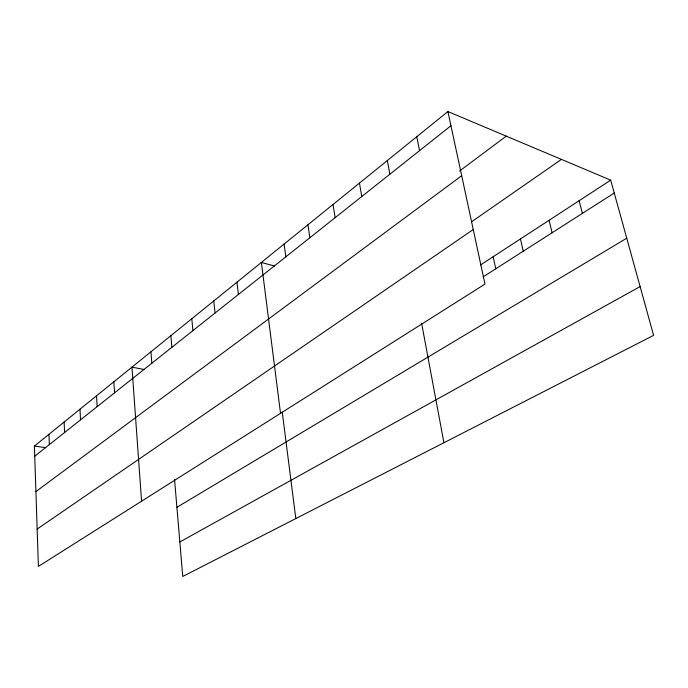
<?xml version="1.0" encoding="UTF-8"?>
<svg xmlns="http://www.w3.org/2000/svg" width="688" height="688" viewBox="0 0 688 688"><rect width="100%" height="100%" fill="white"/><g stroke="black" fill="none" stroke-linecap="round" stroke-linejoin="round"><path stroke-width="1.03" d="M447.905 111.542L484.971 284.092L38.39 566.43L34.4 446.082L447.905 111.542L610.695 180.153L653.6 335.357L182.75 576.458L174.563 479.588M34.735 456.221L450.95 125.715M459.524 171.071L506.256 136.138M35.905 491.61L461.691 175.724M471.383 221.932L561.417 159.384M37.152 529.072L473.249 229.525M480.542 264.94L610.695 180.153M483.114 276.886L614.255 193.01M176.902 507.305L626.742 238.203M179.835 541.972L640.115 286.569M34.4 446.082L45.64 447.621M144.618 369.576L131.958 367.151L141.573 501.191M274.503 266.041L261.38 262.446L280.523 413.35M579.115 200.724L582.418 213.375M549.067 220.306L552.129 232.742M520.438 238.951L523.284 251.189M493.133 256.744L495.781 268.776M416.765 136.731L419.542 150.655M421.615 323.257L443.923 442.728M387.327 160.545L389.864 174.227M359.463 183.094L361.768 196.536M333.035 204.474L335.142 217.683M307.94 224.77L309.858 237.756M284.092 244.068L285.838 256.83M282.261 412.189L295.823 518.563M236.956 282.209L238.383 294.516M213.787 300.948L215.069 313.023M191.78 318.75L192.932 330.601M170.865 335.675L171.88 347.32M150.939 351.792L151.85 363.221M113.838 381.814L114.552 392.848M96.526 395.815L97.154 406.66M79.98 409.205L80.522 419.861M64.139 422.028L64.603 432.503M48.96 434.309L49.355 444.611"/></g></svg>
